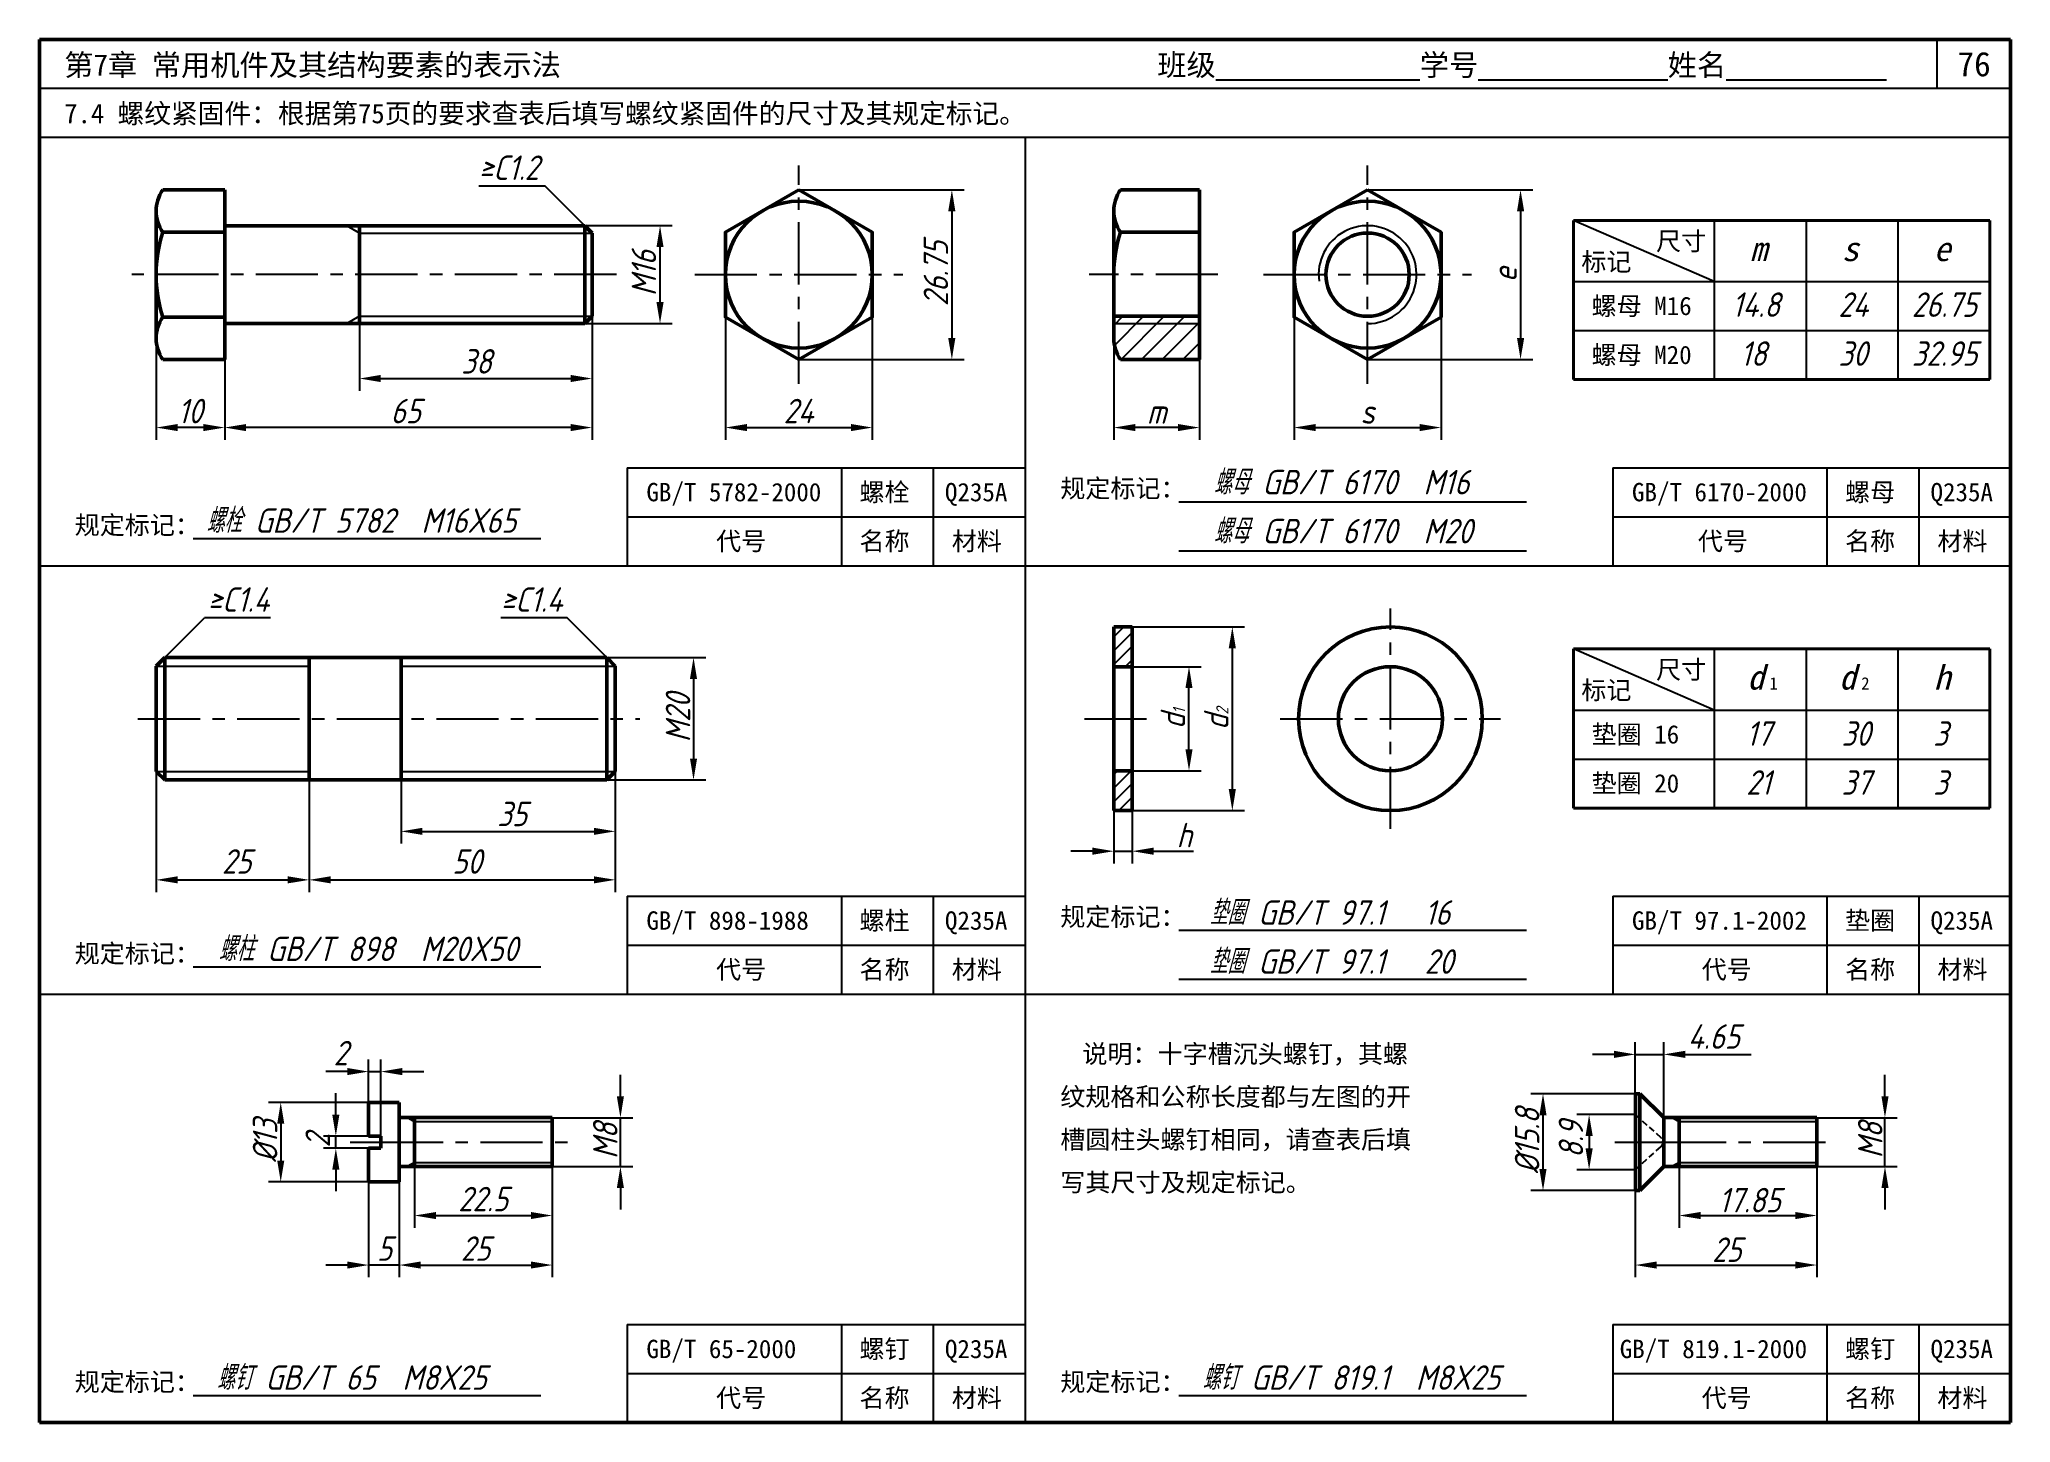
# Model space of a CAD drawing. Header units: millimetres. Extents: x 0 to 322, y 0 to 226.
import ezdxf

# ---------------------------------------------------------------- set-up
doc = ezdxf.new("R2010")
doc.units = ezdxf.units.MM
doc.header["$LTSCALE"] = 0.32
doc.linetypes.add('CENTER', pattern=[50.8, 31.75, -6.35, 6.35, -6.35])
doc.linetypes.add('HIDDEN2', pattern=[4.7625, 3.175, -1.5875])
for name, color, linetype in [('点画线层', 7, 'CENTER'), ('答案', 1, 'Continuous'), ('细实线层', 7, 'Continuous'), ('虚线层', 7, 'HIDDEN2')]:
    doc.layers.add(name, color=color, linetype=linetype)
doc.layers.add('粗实线层', color=7, linetype='Continuous', lineweight=50)
doc.styles.get("Standard").update_dxf_attribs({"font": 'gbeitc.shx', "height": 4, "bigfont": 'gbcbig.shx'})
doc.styles.add('宋体', font='SimSun.ttf', dxfattribs={"height": 3.5})
doc.styles.add('宋体-斜体', font='SimSun.ttf', dxfattribs={"oblique": 15, "height": 4})
doc.dimstyles.new('ISO-25', dxfattribs={"dimtxt": 4, "dimasz": 3.5, "dimexe": 2, "dimexo": 0, "dimtad": 1, "dimdsep": 46, "dimtxsty": 'Standard', "dimcen": 0, "dimclrd": 256, "dimclre": 256, "dimclrt": 256, "dimadec": 0, "dimazin": 0, "dimtfac": 1, "dimtmove": 0, "dimatfit": 3, "dimfxl": 0, "dimlwd": -1, "dimlwe": -1, "dimarcsym": 0})

# ---------------------------------------------------------------- blocks, each defined once
blk = doc.blocks.new('*D1')
at = {"layer": 'Defpoints', "color": 0, "transparency": 16777216}
for p in [(90.27, 180.77), (52.27, 179.57), (90.27, 170.59)]:
    blk.add_point(p, dxfattribs=at)
at = {"layer": '细实线层', "transparency": 16777216}
for p, q in [((90.27, 180.77), (90.27, 168.59)), ((52.27, 179.57), (52.27, 168.59)), ((55.77, 170.59), (86.77, 170.59))]:
    blk.add_line(p, q, dxfattribs=at)
for points in [[(55.77, 171.18), (55.77, 170.01), (52.27, 170.59)], [(86.77, 171.18), (86.77, 170.01), (90.27, 170.59)]]:
    blk.add_solid(points, dxfattribs=at)
blk = doc.blocks.new('*D2')
at = {"layer": 'Defpoints', "color": 0, "transparency": 16777216}
for p in [(90.27, 180.77), (30.27, 173.71), (30.27, 162.58)]:
    blk.add_point(p, dxfattribs=at)
at = {"layer": '细实线层', "transparency": 16777216}
for p, q in [((90.27, 180.77), (90.27, 160.58)), ((30.27, 173.71), (30.27, 160.58)), ((86.77, 162.58), (33.77, 162.58))]:
    blk.add_line(p, q, dxfattribs=at)
for points in [[(33.77, 163.16), (33.77, 162), (30.27, 162.58)], [(86.77, 163.16), (86.77, 162), (90.27, 162.58)]]:
    blk.add_solid(points, dxfattribs=at)
blk = doc.blocks.new('*D3')
at = {"layer": 'Defpoints', "color": 0, "transparency": 16777216}
for p in [(19.07, 177.17), (30.27, 173.71), (19.07, 162.58)]:
    blk.add_point(p, dxfattribs=at)
at = {"layer": '细实线层', "transparency": 16777216}
for p, q in [((19.07, 177.17), (19.07, 160.58)), ((30.27, 173.71), (30.27, 160.58)), ((26.77, 162.58), (22.57, 162.58))]:
    blk.add_line(p, q, dxfattribs=at)
for points in [[(22.57, 163.16), (22.57, 162), (19.07, 162.58)], [(26.77, 163.16), (26.77, 162), (30.27, 162.58)]]:
    blk.add_solid(points, dxfattribs=at)
blk = doc.blocks.new('*D4')
at = {"layer": 'Defpoints', "color": 0, "transparency": 16777216}
for p in [(89.07, 195.57), (101.38, 195.57), (89.07, 179.57)]:
    blk.add_point(p, dxfattribs=at)
at = {"layer": '细实线层', "transparency": 16777216}
for p, q in [((89.07, 195.57), (103.38, 195.57)), ((101.38, 183.07), (101.38, 192.07)), ((89.07, 179.57), (103.38, 179.57))]:
    blk.add_line(p, q, dxfattribs=at)
for points in [[(100.8, 192.07), (101.96, 192.07), (101.38, 195.57)], [(100.8, 183.07), (101.96, 183.07), (101.38, 179.57)]]:
    blk.add_solid(points, dxfattribs=at)
blk = doc.blocks.new('*D5')
at = {"layer": 'Defpoints', "color": 0, "transparency": 16777216}
for p in [(124.06, 201.42), (124.06, 173.71), (149.05, 173.71)]:
    blk.add_point(p, dxfattribs=at)
at = {"layer": '细实线层', "transparency": 16777216}
for p, q in [((124.06, 201.42), (151.05, 201.42)), ((149.05, 197.92), (149.05, 177.21)), ((124.06, 173.71), (151.05, 173.71))]:
    blk.add_line(p, q, dxfattribs=at)
for points in [[(148.46, 197.92), (149.63, 197.92), (149.05, 201.42)], [(148.46, 177.21), (149.63, 177.21), (149.05, 173.71)]]:
    blk.add_solid(points, dxfattribs=at)
blk = doc.blocks.new('*D6')
at = {"layer": 'Defpoints', "color": 0, "transparency": 16777216}
for p in [(112.06, 180.64), (136.06, 180.64), (136.06, 162.58)]:
    blk.add_point(p, dxfattribs=at)
at = {"layer": '细实线层', "transparency": 16777216}
for p, q in [((112.06, 180.64), (112.06, 160.58)), ((136.06, 180.64), (136.06, 160.58)), ((115.56, 162.58), (132.56, 162.58))]:
    blk.add_line(p, q, dxfattribs=at)
for points in [[(115.56, 163.16), (115.56, 162), (112.06, 162.58)], [(132.56, 163.16), (132.56, 162), (136.06, 162.58)]]:
    blk.add_solid(points, dxfattribs=at)
blk = doc.blocks.new('*D7')
at = {"layer": 'Defpoints', "color": 0, "transparency": 16777216}
for p in [(216.96, 201.42), (216.96, 173.71), (241.95, 173.71)]:
    blk.add_point(p, dxfattribs=at)
at = {"layer": '细实线层', "transparency": 16777216}
for p, q in [((216.96, 201.42), (243.95, 201.42)), ((241.95, 197.92), (241.95, 177.21)), ((216.96, 173.71), (243.95, 173.71))]:
    blk.add_line(p, q, dxfattribs=at)
for points in [[(241.37, 197.92), (242.54, 197.92), (241.95, 201.42)], [(241.37, 177.21), (242.54, 177.21), (241.95, 173.71)]]:
    blk.add_solid(points, dxfattribs=at)
at = {"layer": '细实线层', "transparency": 16777216, "insert": (239.33, 187.57), "char_height": 4, "attachment_point": 5, "rotation": 90}
blk.add_mtext('e', dxfattribs=at)
blk = doc.blocks.new('*D8')
at = {"layer": 'Defpoints', "color": 0, "transparency": 16777216}
for p in [(204.96, 180.64), (228.96, 180.64), (228.96, 162.58)]:
    blk.add_point(p, dxfattribs=at)
at = {"layer": '细实线层', "transparency": 16777216}
for p, q in [((204.96, 180.64), (204.96, 160.58)), ((228.96, 180.64), (228.96, 160.58)), ((208.46, 162.58), (225.46, 162.58))]:
    blk.add_line(p, q, dxfattribs=at)
for points in [[(208.46, 163.16), (208.46, 162), (204.96, 162.58)], [(225.46, 163.16), (225.46, 162), (228.96, 162.58)]]:
    blk.add_solid(points, dxfattribs=at)
at = {"layer": '细实线层', "transparency": 16777216, "insert": (216.96, 165.2), "char_height": 4, "attachment_point": 5}
blk.add_mtext('s', dxfattribs=at)
blk = doc.blocks.new('*D9')
at = {"layer": 'Defpoints', "color": 0, "transparency": 16777216}
for p in [(175.51, 177.17), (189.51, 173.71), (175.51, 162.58)]:
    blk.add_point(p, dxfattribs=at)
at = {"layer": '细实线层', "transparency": 16777216}
for p, q in [((175.51, 177.17), (175.51, 160.58)), ((189.51, 173.71), (189.51, 160.58)), ((186.01, 162.58), (179.01, 162.58))]:
    blk.add_line(p, q, dxfattribs=at)
for points in [[(179.01, 163.16), (179.01, 162), (175.51, 162.58)], [(186.01, 163.16), (186.01, 162), (189.51, 162.58)]]:
    blk.add_solid(points, dxfattribs=at)
at = {"layer": '细实线层', "transparency": 16777216, "insert": (182.51, 165.2), "char_height": 4, "attachment_point": 5}
blk.add_mtext('m', dxfattribs=at)
blk = doc.blocks.new('*D10')
at = {"layer": 'Defpoints', "color": 0, "transparency": 16777216}
for p in [(94.07, 106.5), (59.07, 105), (94.07, 96.6)]:
    blk.add_point(p, dxfattribs=at)
at = {"layer": '细实线层', "transparency": 16777216}
for p, q in [((94.07, 106.5), (94.07, 94.6)), ((59.07, 105), (59.07, 94.6)), ((62.57, 96.6), (90.57, 96.6))]:
    blk.add_line(p, q, dxfattribs=at)
for points in [[(62.57, 97.18), (62.57, 96.02), (59.07, 96.6)], [(90.57, 97.18), (90.57, 96.02), (94.07, 96.6)]]:
    blk.add_solid(points, dxfattribs=at)
blk = doc.blocks.new('*D11')
at = {"layer": 'Defpoints', "color": 0, "transparency": 16777216}
for p in [(19.07, 106.4), (44.07, 105), (44.07, 88.68)]:
    blk.add_point(p, dxfattribs=at)
at = {"layer": '细实线层', "transparency": 16777216}
for p, q in [((19.07, 106.4), (19.07, 86.68)), ((44.07, 105), (44.07, 86.68)), ((22.57, 88.68), (40.57, 88.68))]:
    blk.add_line(p, q, dxfattribs=at)
for points in [[(22.57, 89.26), (22.57, 88.1), (19.07, 88.68)], [(40.57, 89.26), (40.57, 88.1), (44.07, 88.68)]]:
    blk.add_solid(points, dxfattribs=at)
blk = doc.blocks.new('*D12')
at = {"layer": 'Defpoints', "color": 0, "transparency": 16777216}
for p in [(94.07, 106.4), (44.07, 105), (94.07, 88.68)]:
    blk.add_point(p, dxfattribs=at)
at = {"layer": '细实线层', "transparency": 16777216}
for p, q in [((94.07, 106.4), (94.07, 86.68)), ((44.07, 105), (44.07, 86.68)), ((47.57, 88.68), (90.57, 88.68))]:
    blk.add_line(p, q, dxfattribs=at)
for points in [[(47.57, 89.26), (47.57, 88.1), (44.07, 88.68)], [(90.57, 89.26), (90.57, 88.1), (94.07, 88.68)]]:
    blk.add_solid(points, dxfattribs=at)
blk = doc.blocks.new('*D13')
at = {"layer": 'Defpoints', "color": 0, "transparency": 16777216}
for p in [(92.67, 125), (92.67, 105), (106.85, 105)]:
    blk.add_point(p, dxfattribs=at)
at = {"layer": '细实线层', "transparency": 16777216}
for p, q in [((92.67, 125), (108.85, 125)), ((106.85, 121.5), (106.85, 108.5)), ((92.67, 105), (108.85, 105))]:
    blk.add_line(p, q, dxfattribs=at)
for points in [[(106.27, 121.5), (107.43, 121.5), (106.85, 125)], [(106.27, 108.5), (107.43, 108.5), (106.85, 105)]]:
    blk.add_solid(points, dxfattribs=at)
blk = doc.blocks.new('*D14')
at = {"layer": 'Defpoints', "color": 0, "transparency": 16777216}
for p in [(178.51, 123.5), (187.79, 123.5), (178.51, 106.5)]:
    blk.add_point(p, dxfattribs=at)
at = {"layer": '细实线层', "transparency": 16777216}
for p, q in [((178.51, 123.5), (189.79, 123.5)), ((187.79, 110), (187.79, 120)), ((178.51, 106.5), (189.79, 106.5))]:
    blk.add_line(p, q, dxfattribs=at)
for points in [[(187.21, 120), (188.37, 120), (187.79, 123.5)], [(187.21, 110), (188.37, 110), (187.79, 106.5)]]:
    blk.add_solid(points, dxfattribs=at)
at = {"layer": '细实线层', "transparency": 16777216, "insert": (185.16, 115), "char_height": 4, "attachment_point": 5, "rotation": 90}
blk.add_mtext('d{\\H0.5x;1}', dxfattribs=at)
blk = doc.blocks.new('*D15')
at = {"layer": 'Defpoints', "color": 0, "transparency": 16777216}
for p in [(178.51, 130), (194.87, 130), (178.51, 100)]:
    blk.add_point(p, dxfattribs=at)
at = {"layer": '细实线层', "transparency": 16777216}
for p, q in [((178.51, 130), (196.87, 130)), ((194.87, 103.5), (194.87, 126.5)), ((178.51, 100), (196.87, 100))]:
    blk.add_line(p, q, dxfattribs=at)
for points in [[(194.28, 126.5), (195.45, 126.5), (194.87, 130)], [(194.28, 103.5), (195.45, 103.5), (194.87, 100)]]:
    blk.add_solid(points, dxfattribs=at)
at = {"layer": '细实线层', "transparency": 16777216, "insert": (192.24, 115), "char_height": 4, "attachment_point": 5, "rotation": 90}
blk.add_mtext('d{\\H0.5x;2}', dxfattribs=at)
blk = doc.blocks.new('*D16')
at = {"layer": 'Defpoints', "color": 0, "transparency": 16777216}
for p in [(175.51, 100), (178.51, 100), (178.51, 93.36)]:
    blk.add_point(p, dxfattribs=at)
at = {"layer": '细实线层', "transparency": 16777216}
for p, q in [((175.51, 100), (175.51, 91.36)), ((178.51, 100), (178.51, 91.36)), ((172.01, 93.36), (168.51, 93.36)), ((175.51, 93.36), (178.51, 93.36)), ((182.01, 93.36), (188.51, 93.36))]:
    blk.add_line(p, q, dxfattribs=at)
for points in [[(172.01, 93.95), (172.01, 92.78), (175.51, 93.36)], [(182.01, 93.95), (182.01, 92.78), (178.51, 93.36)]]:
    blk.add_solid(points, dxfattribs=at)
at = {"layer": '细实线层', "transparency": 16777216, "insert": (187.01, 95.99), "char_height": 4, "attachment_point": 5}
blk.add_mtext('h', dxfattribs=at)
blk = doc.blocks.new('*D17')
at = {"layer": 'Defpoints', "color": 0, "transparency": 16777216}
for p in [(61.28, 41.82), (83.78, 41.82), (83.78, 33.83)]:
    blk.add_point(p, dxfattribs=at)
at = {"layer": '细实线层', "transparency": 16777216}
for p, q in [((61.28, 41.82), (61.28, 31.83)), ((83.78, 41.82), (83.78, 31.83)), ((64.78, 33.83), (80.28, 33.83))]:
    blk.add_line(p, q, dxfattribs=at)
for points in [[(64.78, 34.41), (64.78, 33.25), (61.28, 33.83)], [(80.28, 34.41), (80.28, 33.25), (83.78, 33.83)]]:
    blk.add_solid(points, dxfattribs=at)
blk = doc.blocks.new('*D18')
at = {"layer": 'Defpoints', "color": 0, "transparency": 16777216}
for p in [(58.78, 39.32), (83.78, 41.82), (83.78, 25.74)]:
    blk.add_point(p, dxfattribs=at)
at = {"layer": '细实线层', "transparency": 16777216}
for p, q in [((58.78, 39.32), (58.78, 23.74)), ((83.78, 41.82), (83.78, 23.74)), ((62.28, 25.74), (80.28, 25.74))]:
    blk.add_line(p, q, dxfattribs=at)
for points in [[(62.28, 26.32), (62.28, 25.16), (58.78, 25.74)], [(80.28, 26.32), (80.28, 25.16), (83.78, 25.74)]]:
    blk.add_solid(points, dxfattribs=at)
blk = doc.blocks.new('*D19')
at = {"layer": 'Defpoints', "color": 0, "transparency": 16777216}
for p in [(83.78, 49.82), (94.91, 49.82), (83.78, 41.82)]:
    blk.add_point(p, dxfattribs=at)
at = {"layer": '细实线层', "transparency": 16777216}
for p, q in [((94.91, 53.32), (94.91, 56.82)), ((83.78, 49.82), (96.91, 49.82)), ((94.91, 41.82), (94.91, 49.82)), ((83.78, 41.82), (96.91, 41.82)), ((94.91, 38.32), (94.91, 34.82))]:
    blk.add_line(p, q, dxfattribs=at)
for points in [[(94.32, 53.32), (95.49, 53.32), (94.91, 49.82)], [(94.32, 38.32), (95.49, 38.32), (94.91, 41.82)]]:
    blk.add_solid(points, dxfattribs=at)
blk = doc.blocks.new('*D20')
at = {"layer": 'Defpoints', "color": 0, "transparency": 16777216}
for p in [(48.42, 46.82), (53.78, 46.82), (53.78, 44.82)]:
    blk.add_point(p, dxfattribs=at)
at = {"layer": '细实线层', "transparency": 16777216}
for p, q in [((48.42, 50.32), (48.42, 53.82)), ((53.78, 46.82), (46.42, 46.82)), ((48.42, 44.82), (48.42, 46.82)), ((53.78, 44.82), (46.42, 44.82)), ((48.42, 41.32), (48.42, 37.82))]:
    blk.add_line(p, q, dxfattribs=at)
for points in [[(47.84, 50.32), (49, 50.32), (48.42, 46.82)], [(47.84, 41.32), (49, 41.32), (48.42, 44.82)]]:
    blk.add_solid(points, dxfattribs=at)
blk = doc.blocks.new('*D21')
at = {"layer": 'Defpoints', "color": 0, "transparency": 16777216}
for p in [(55.78, 57.35), (53.78, 52.32), (55.78, 46.82)]:
    blk.add_point(p, dxfattribs=at)
at = {"layer": '细实线层', "transparency": 16777216}
for p, q in [((53.78, 52.32), (53.78, 59.35)), ((55.78, 46.82), (55.78, 59.35)), ((50.28, 57.35), (46.78, 57.35)), ((53.78, 57.35), (55.78, 57.35)), ((59.28, 57.35), (62.78, 57.35))]:
    blk.add_line(p, q, dxfattribs=at)
for points in [[(50.28, 57.94), (50.28, 56.77), (53.78, 57.35)], [(59.28, 57.94), (59.28, 56.77), (55.78, 57.35)]]:
    blk.add_solid(points, dxfattribs=at)
blk = doc.blocks.new('*D22')
at = {"layer": 'Defpoints', "color": 0, "transparency": 16777216}
for p in [(53.78, 39.32), (58.78, 39.32), (53.78, 25.74)]:
    blk.add_point(p, dxfattribs=at)
at = {"layer": '细实线层', "transparency": 16777216}
for p, q in [((53.78, 39.32), (53.78, 23.74)), ((58.78, 39.32), (58.78, 23.74)), ((50.28, 25.74), (46.78, 25.74)), ((58.78, 25.74), (53.78, 25.74)), ((62.28, 25.74), (65.78, 25.74))]:
    blk.add_line(p, q, dxfattribs=at)
for points in [[(50.28, 26.32), (50.28, 25.16), (53.78, 25.74)], [(62.28, 26.32), (62.28, 25.16), (58.78, 25.74)]]:
    blk.add_solid(points, dxfattribs=at)
blk = doc.blocks.new('*D23')
at = {"layer": 'Defpoints', "color": 0, "transparency": 16777216}
for p in [(53.78, 52.32), (39.42, 39.32), (53.78, 39.32)]:
    blk.add_point(p, dxfattribs=at)
at = {"layer": '细实线层', "transparency": 16777216}
for p, q in [((53.78, 52.32), (37.42, 52.32)), ((39.42, 48.82), (39.42, 42.82)), ((53.78, 39.32), (37.42, 39.32))]:
    blk.add_line(p, q, dxfattribs=at)
for points in [[(38.84, 48.82), (40, 48.82), (39.42, 52.32)], [(38.84, 42.82), (40, 42.82), (39.42, 39.32)]]:
    blk.add_solid(points, dxfattribs=at)
blk = doc.blocks.new('*D24')
at = {"layer": 'Defpoints', "color": 0, "transparency": 16777216}
for p in [(267.85, 41.82), (290.35, 41.82), (290.35, 33.83)]:
    blk.add_point(p, dxfattribs=at)
at = {"layer": '细实线层', "transparency": 16777216}
for p, q in [((267.85, 41.82), (267.85, 31.83)), ((290.35, 41.82), (290.35, 31.83)), ((271.35, 33.83), (286.85, 33.83))]:
    blk.add_line(p, q, dxfattribs=at)
for points in [[(271.35, 34.41), (271.35, 33.25), (267.85, 33.83)], [(286.85, 34.41), (286.85, 33.25), (290.35, 33.83)]]:
    blk.add_solid(points, dxfattribs=at)
blk = doc.blocks.new('*D25')
at = {"layer": 'Defpoints', "color": 0, "transparency": 16777216}
for p in [(290.35, 41.82), (260.7, 37.92), (290.35, 25.74)]:
    blk.add_point(p, dxfattribs=at)
at = {"layer": '细实线层', "transparency": 16777216}
for p, q in [((290.35, 41.82), (290.35, 23.74)), ((260.7, 37.92), (260.7, 23.74)), ((264.2, 25.74), (286.85, 25.74))]:
    blk.add_line(p, q, dxfattribs=at)
for points in [[(264.2, 26.32), (264.2, 25.16), (260.7, 25.74)], [(286.85, 26.32), (286.85, 25.16), (290.35, 25.74)]]:
    blk.add_solid(points, dxfattribs=at)
blk = doc.blocks.new('*D26')
at = {"layer": 'Defpoints', "color": 0, "transparency": 16777216}
for p in [(290.35, 49.82), (301.48, 49.82), (290.35, 41.82)]:
    blk.add_point(p, dxfattribs=at)
at = {"layer": '细实线层', "transparency": 16777216}
for p, q in [((301.48, 53.32), (301.48, 56.82)), ((290.35, 49.82), (303.48, 49.82)), ((301.48, 41.82), (301.48, 49.82)), ((290.35, 41.82), (303.48, 41.82)), ((301.48, 38.32), (301.48, 34.82))]:
    blk.add_line(p, q, dxfattribs=at)
for points in [[(300.9, 53.32), (302.07, 53.32), (301.48, 49.82)], [(300.9, 38.32), (302.07, 38.32), (301.48, 41.82)]]:
    blk.add_solid(points, dxfattribs=at)
blk = doc.blocks.new('*D27')
at = {"layer": 'Defpoints', "color": 0, "transparency": 16777216}
for p in [(265.35, 60.16), (260.7, 53.72), (265.35, 49.82)]:
    blk.add_point(p, dxfattribs=at)
at = {"layer": '细实线层', "transparency": 16777216}
for p, q in [((260.7, 53.72), (260.7, 62.16)), ((265.35, 49.82), (265.35, 62.16)), ((257.2, 60.16), (253.7, 60.16)), ((260.7, 60.16), (265.35, 60.16)), ((268.85, 60.16), (272.35, 60.16))]:
    blk.add_line(p, q, dxfattribs=at)
for points in [[(257.2, 60.75), (257.2, 59.58), (260.7, 60.16)], [(268.85, 60.75), (268.85, 59.58), (265.35, 60.16)]]:
    blk.add_solid(points, dxfattribs=at)
blk = doc.blocks.new('*D28')
at = {"layer": 'Defpoints', "color": 0, "transparency": 16777216}
for p in [(260.7, 50.32), (253.15, 41.32), (260.7, 41.32)]:
    blk.add_point(p, dxfattribs=at)
at = {"layer": '细实线层', "transparency": 16777216}
for p, q in [((260.7, 50.32), (251.15, 50.32)), ((253.15, 46.82), (253.15, 44.82)), ((260.7, 41.32), (251.15, 41.32))]:
    blk.add_line(p, q, dxfattribs=at)
for points in [[(252.57, 46.82), (253.74, 46.82), (253.15, 50.32)], [(252.57, 44.82), (253.74, 44.82), (253.15, 41.32)]]:
    blk.add_solid(points, dxfattribs=at)
blk = doc.blocks.new('*D29')
at = {"layer": 'Defpoints', "color": 0, "transparency": 16777216}
for p in [(245.62, 53.72), (260.7, 53.72), (260.7, 37.92)]:
    blk.add_point(p, dxfattribs=at)
at = {"layer": '细实线层', "transparency": 16777216}
for p, q in [((260.7, 53.72), (243.62, 53.72)), ((245.62, 41.42), (245.62, 50.22)), ((260.7, 37.92), (243.62, 37.92))]:
    blk.add_line(p, q, dxfattribs=at)
for points in [[(245.03, 50.22), (246.2, 50.22), (245.62, 53.72)], [(245.03, 41.42), (246.2, 41.42), (245.62, 37.92)]]:
    blk.add_solid(points, dxfattribs=at)

msp = doc.modelspace()

# ---------------------------------------------------------------- hatches: boundary and pattern name
at = {"layer": '细实线层'}
h = msp.add_hatch(dxfattribs=at)
h.set_pattern_fill('ANSI31', color=256, scale=0.75, style=0)
h.set_pattern_definition([(45, (-10.4934, 0), (-1.683798, 1.683798), [])])
h.paths.add_polyline_path([(189.507, 180.765), (175.507, 180.765), (175.507, 179.565), (189.507, 179.565)])
h.paths.add_polyline_path([(189.507, 179.565), (175.507, 179.565), (175.507, 177.173, 0.1511655), (176.579, 173.709), (189.507, 173.709)])
h = msp.add_hatch(dxfattribs=at)
h.set_pattern_fill('ANSI31', color=256, scale=0.5)
h.paths.add_polyline_path([(178.507, 130.004), (175.507, 130.004), (175.507, 123.504), (178.507, 123.504)])
h.paths.add_polyline_path([(178.507, 106.504), (175.507, 106.504), (175.507, 100.004), (178.507, 100.004)])

# ---------------------------------------------------------------- linework, layer by layer
at = {"lineweight": 50}
for p, q in [((322, 226), (0, 226)), ((0, 226), (0, 0)), ((322, 0), (322, 226)), ((0, 0), (322, 0))]:
    msp.add_line(p, q, dxfattribs=at)
for p, q in [((310, 218), (310, 226)), ((322, 218), (0, 218)), ((322, 210), (0, 210)), ((161, 210), (161, 0)), ((273.598, 196.418), (273.598, 170.418)), ((288.598, 196.418), (288.598, 170.418)), ((303.598, 196.418), (303.598, 170.418)), ((96, 156), (96, 140)), ((131, 156), (131, 140)), ((146, 156), (146, 140)), ((257, 156), (257, 140)), ((292, 156), (292, 140)), ((307, 156), (307, 140)), ((273.598, 126.418), (273.598, 100.418)), ((288.598, 126.418), (288.598, 100.418)), ((303.598, 126.418), (303.598, 100.418)), ((96, 86), (96, 70)), ((131, 86), (131, 70)), ((146, 86), (146, 70)), ((257, 86), (257, 70)), ((292, 86), (292, 70)), ((307, 86), (307, 70)), ((96, 16), (96, 0)), ((131, 16), (131, 0)), ((146, 16), (146, 0)), ((257, 16), (257, 0)), ((292, 16), (292, 0)), ((307, 16), (307, 0))]:
    msp.add_line(p, q)
at = {"lineweight": 40}
for p, q in [((250.598, 196.418), (250.598, 170.418)), ((250.598, 196.418), (318.598, 196.418)), ((318.598, 170.418), (318.598, 196.418)), ((250.598, 170.418), (318.598, 170.418)), ((250.598, 126.418), (250.598, 100.418)), ((250.598, 126.418), (318.598, 126.418)), ((318.598, 100.418), (318.598, 126.418)), ((250.598, 100.418), (318.598, 100.418))]:
    msp.add_line(p, q, dxfattribs=at)
at = {"layer": '点画线层'}
for p, q in [((124.056, 169.709), (124.056, 205.422)), ((216.963, 169.709), (216.963, 205.422)), ((94.273, 187.565), (15.073, 187.565)), ((107.056, 187.565), (141.056, 187.565)), ((192.507, 187.565), (171.507, 187.565)), ((199.963, 187.565), (233.963, 187.565)), ((220.692, 97.004), (220.692, 133.004)), ((16.073, 115.004), (98.073, 115.004)), ((170.703, 115.004), (182.018, 115.004)), ((202.692, 115.004), (238.692, 115.004)), ((50.775, 45.823), (55.775, 45.823)), ((55.775, 45.823), (86.775, 45.823)), ((257.353, 45.823), (265.353, 45.823)), ((265.353, 45.823), (293.353, 45.823))]:
    msp.add_line(p, q, dxfattribs=at)
at = {"layer": '答案'}
msp.add_line((272.353, 60.165), (279.607, 60.165), dxfattribs=at)
at = {"layer": '粗实线层'}
for p, q in [((20.145, 201.422), (30.273, 201.422)), ((30.273, 173.709), (30.273, 201.422)), ((189.507, 201.422), (176.579, 201.422)), ((189.507, 173.709), (189.507, 201.422)), ((19.073, 177.173), (19.073, 197.958)), ((175.507, 177.173), (175.507, 197.958)), ((20.145, 194.494), (30.273, 194.494)), ((30.273, 195.565), (89.073, 195.565)), ((52.273, 179.565), (52.273, 195.565)), ((90.273, 194.365), (89.073, 195.565)), ((89.073, 195.565), (89.073, 179.565)), ((90.273, 180.765), (90.273, 194.365)), ((189.507, 194.494), (176.579, 194.494)), ((20.145, 180.637), (30.273, 180.637)), ((89.073, 179.565), (90.273, 180.765)), ((175.507, 180.765), (189.507, 180.765)), ((30.273, 179.565), (89.073, 179.565)), ((20.145, 173.709), (30.273, 173.709)), ((189.507, 173.709), (176.579, 173.709)), ((178.507, 130.004), (175.507, 130.004)), ((175.507, 130.004), (175.507, 100.004)), ((178.507, 100.004), (178.507, 130.004)), ((20.473, 125.004), (19.073, 123.604)), ((19.073, 106.404), (19.073, 123.604)), ((20.473, 125.004), (92.673, 125.004)), ((20.473, 105.004), (20.473, 125.004)), ((44.073, 105.004), (44.073, 125.004)), ((59.073, 105.004), (59.073, 125.004)), ((92.673, 125.004), (92.673, 105.004)), ((92.673, 125.004), (94.073, 123.604)), ((94.073, 106.404), (94.073, 123.604)), ((175.507, 123.504), (178.507, 123.504)), ((20.473, 105.004), (19.073, 106.404)), ((92.673, 105.004), (94.073, 106.404)), ((175.507, 106.504), (178.507, 106.504)), ((20.473, 105.004), (92.673, 105.004)), ((175.507, 100.004), (178.507, 100.004)), ((58.775, 52.323), (53.775, 52.323)), ((53.775, 52.323), (53.775, 46.823)), ((58.775, 39.323), (58.775, 52.323)), ((261.453, 53.723), (260.703, 53.723)), ((260.703, 37.923), (260.703, 53.723)), ((261.453, 37.923), (261.453, 53.723)), ((265.353, 49.823), (261.453, 53.723)), ((83.775, 49.823), (58.775, 49.823)), ((61.275, 41.823), (61.275, 49.823)), ((83.775, 41.823), (83.775, 49.823)), ((290.353, 49.823), (265.353, 49.823)), ((265.353, 41.823), (265.353, 49.823)), ((267.853, 41.823), (267.853, 49.823)), ((290.353, 41.823), (290.353, 49.823)), ((53.775, 46.823), (55.775, 46.823)), ((55.775, 46.823), (55.775, 44.823)), ((53.775, 44.823), (55.775, 44.823)), ((53.775, 44.823), (53.775, 39.323)), ((53.775, 39.323), (58.775, 39.323)), ((58.775, 41.823), (83.775, 41.823)), ((261.453, 37.923), (265.353, 41.823)), ((265.353, 41.823), (290.353, 41.823)), ((260.703, 37.923), (261.453, 37.923))]:
    msp.add_line(p, q, dxfattribs=at)
for points in [[(124.056, 201.422), (112.056, 194.494), (112.056, 180.637), (124.056, 173.709), (136.056, 180.637), (136.056, 194.494)], [(216.963, 201.422), (204.963, 194.494), (204.963, 180.637), (216.963, 173.709), (228.963, 180.637), (228.963, 194.494)]]:
    msp.add_lwpolyline(points, close=True, dxfattribs=at)
for centre, radius in [((124.056, 187.565), 12), ((216.963, 187.565), 12), ((216.963, 187.565), 6.8), ((220.692, 115.004), 15), ((220.692, 115.004), 8.5)]:
    msp.add_circle(centre, radius, dxfattribs=at)
for centre, radius, start, end in [((25.207, 197.958), 6.134, 145.61575, 214.38425), ((181.641, 197.958), 6.134, 145.61575, 214.38425), ((42.001, 187.565), 22.928, 162.41205, 197.58795), ((198.436, 187.565), 22.928, 162.41205, 180), ((25.207, 177.173), 6.134, 145.61575, 214.38425), ((181.641, 177.173), 6.134, 180, 214.38425)]:
    msp.add_arc(centre, radius, start, end, dxfattribs=at)
at = {"layer": '细实线层'}
for p, q in [((82.599, 202.039), (71.788, 202.039)), ((89.073, 195.565), (82.599, 202.039)), ((52.273, 194.365), (50.195, 195.565)), ((52.273, 194.365), (90.273, 194.365)), ((273.598, 186.418), (250.598, 196.418)), ((250.598, 186.418), (318.598, 186.418)), ((52.273, 180.765), (50.195, 179.565)), ((52.273, 180.765), (90.273, 180.765)), ((175.507, 179.565), (189.507, 179.565)), ((250.598, 178.418), (318.598, 178.418)), ((96, 156), (161, 156)), ((257, 156), (322, 156)), ((186.103, 150.442), (242.896, 150.442)), ((96, 148), (161, 148)), ((257, 148), (322, 148)), ((25.103, 144.442), (81.896, 144.442)), ((186.103, 142.442), (242.896, 142.442)), ((0, 140), (322, 140)), ((20.473, 125.004), (26.947, 131.478)), ((37.758, 131.478), (26.947, 131.478)), ((86.199, 131.478), (75.388, 131.478)), ((92.673, 125.004), (86.199, 131.478)), ((273.598, 116.418), (250.598, 126.418)), ((19.073, 123.604), (44.073, 123.604)), ((59.073, 123.604), (94.073, 123.604)), ((250.598, 116.418), (318.598, 116.418)), ((19.073, 106.404), (44.073, 106.404)), ((59.073, 106.404), (94.073, 106.404)), ((250.598, 108.418), (318.598, 108.418)), ((96, 86), (161, 86)), ((257, 86), (322, 86)), ((96, 78), (161, 78)), ((186.103, 80.442), (242.896, 80.442)), ((257, 78), (322, 78)), ((25.103, 74.442), (81.896, 74.442)), ((186.103, 72.442), (242.896, 72.442)), ((0, 70), (322, 70)), ((61.275, 49.123), (60.063, 49.823)), ((83.775, 49.123), (61.275, 49.123)), ((267.853, 49.123), (266.641, 49.823)), ((290.353, 49.123), (267.853, 49.123)), ((61.275, 42.523), (60.063, 41.823)), ((61.275, 42.523), (83.775, 42.523)), ((267.853, 42.523), (266.641, 41.823)), ((267.853, 42.523), (290.353, 42.523)), ((96, 16), (161, 16)), ((257, 16), (322, 16)), ((96, 8), (161, 8)), ((257, 8), (322, 8)), ((25.103, 4.442), (81.896, 4.442)), ((186.103, 4.442), (242.896, 4.442))]:
    msp.add_line(p, q, dxfattribs=at)
msp.add_arc((216.963, 187.565), 8, 270, 187.77733, dxfattribs=at)
at = {"layer": '虚线层'}
for p, q in [((260.703, 50.323), (264.873, 46.565)), ((260.703, 41.323), (264.873, 45.08))]:
    msp.add_line(p, q, dxfattribs=at)
msp.add_arc((264.203, 45.823), 1, 312.0224, 47.9776, dxfattribs=at)

# ---------------------------------------------------------------- texts
at = {"style": '宋体'}
for s, height, p in [('第7章 常用机件及其结构要素的表示法', 3.5, (4.054, 220.072)), ('班级%%U              %%U学号%%U             %%U姓名%%U           ', 3.5, (182.613, 220.072)), ('76', 4, (313.322, 219.963)), ('7.4 螺纹紧固件：根据第75页的要求查表后填写螺纹紧固件的尺寸及其规定标记。', 3.2, (4.054, 212.299)), ('尺寸', 3, (264.09, 191.545)), ('标记', 3, (251.881, 188.174)), ('螺母 M16', 3, (253.56, 180.952)), ('螺母 M20', 3, (253.56, 172.952)), ('规定标记：', 3, (166.767, 151.148)), ('GB/T 5782-2000', 3, (99.156, 150.533)), ('螺栓', 3, (133.962, 150.533)), ('Q235A', 3, (147.922, 150.533)), ('GB/T 6170-2000', 3, (260.156, 150.533)), ('螺母', 3, (294.962, 150.533)), ('Q235A', 3, (308.922, 150.533)), ('规定标记：', 3, (5.767, 145.148)), ('代号', 3, (110.539, 142.533)), ('名称', 3, (133.962, 142.533)), ('材料', 3, (149.039, 142.533)), ('代号', 3, (270.922, 142.533)), ('名称', 3, (294.962, 142.533)), ('材料', 3, (310.039, 142.533)), ('尺寸', 3, (264.09, 121.545)), ('标记', 3, (251.881, 118.174)), ('1', 2, (282.608, 119.78)), ('2', 2, (297.608, 119.78)), ('垫圈 16', 3, (253.56, 110.952)), ('垫圈 20', 3, (253.56, 102.952)), ('GB/T 898-1988', 3, (99.156, 80.533)), ('螺柱', 3, (133.962, 80.533)), ('规定标记：', 3, (166.767, 81.148)), ('GB/T 97.1-2002', 3, (260.156, 80.533)), ('垫圈', 3, (294.962, 80.533)), ('Q235A', 3, (147.922, 80.533)), ('Q235A', 3, (308.922, 80.533)), ('规定标记：', 3, (5.767, 75.148)), ('代号', 3, (110.539, 72.533)), ('名称', 3, (133.962, 72.533)), ('材料', 3, (149.039, 72.533)), ('代号', 3, (271.539, 72.533)), ('名称', 3, (294.962, 72.533)), ('材料', 3, (310.039, 72.533)), ('说明：十字槽沉头螺钉，其螺', 3, (170.37, 58.748)), ('纹规格和公称长度都与左图的开', 3, (166.767, 51.748)), ('槽圆柱头螺钉相同，请查表后填', 3, (166.767, 44.748)), ('写其尺寸及规定标记。', 3, (166.767, 37.748)), ('GB/T 65-2000', 3, (99.156, 10.533)), ('螺钉', 3, (133.962, 10.533)), ('Q235A', 3, (147.922, 10.533)), ('GB/T 819.1-2000', 3, (258.154, 10.533)), ('螺钉', 3, (294.962, 10.533)), ('Q235A', 3, (308.922, 10.533)), ('规定标记：', 3, (5.767, 5.148)), ('规定标记：', 3, (166.767, 5.148)), ('代号', 3, (110.539, 2.533)), ('名称', 3, (133.962, 2.533)), ('材料', 3, (149.039, 2.533)), ('代号', 3, (271.539, 2.533)), ('名称', 3, (294.962, 2.533)), ('材料', 3, (310.039, 2.533))]:
    msp.add_text(s, height=height, dxfattribs=at).set_placement(p)
at = {"style": '宋体-斜体', "oblique": 15}
for s, p in [('m', (279.452, 189.78)), ('s', (294.452, 189.78)), ('e', (309.452, 189.78)), ('d', (278.991, 119.78)), ('d', (293.991, 119.78)), ('h', (309.452, 119.78))]:
    msp.add_text(s, height=4, dxfattribs=at).set_placement(p)
at = {"layer": '答案'}
for s, p in [('26.75', (148.446, 182.409)), ('M16', (100.741, 184.057)), ('M20', (106.315, 111.152)), ('%%C15.8', (245.02, 40.658)), ('%%C13', (38.864, 42.511)), ('M8', (94.438, 43.076)), ('8.9', (252.178, 43.22)), ('M8', (301.072, 43.179)), ('2', (47.463, 44.931))]:
    msp.add_text(s, height=4, rotation=90, dxfattribs=at).set_placement(p)
for s, p in [('14.8', (276.48, 180.667)), ('24', (293.863, 180.667)), ('26.75', (305.857, 180.667)), ('38', (68.909, 171.392)), ('18', (277.87, 172.667)), ('30', (293.863, 172.667)), ('32.95', (305.857, 172.667)), ('10', (22.6, 163.278)), ('65', (57.364, 163.278)), ('24', (121.562, 163.278)), ('螺母 GB/T 6170  M16', (191.824, 151.661)), ('螺栓 GB/T 5782  M16X65', (27.252, 145.379)), ('螺母 GB/T 6170  M20', (191.824, 143.661)), ('17', (278.821, 110.581)), ('30', (294.377, 110.581)), ('3', (309.366, 110.581)), ('21', (278.821, 102.581)), ('37', (294.377, 102.581)), ('3', (309.366, 102.581)), ('35', (74.781, 97.449)), ('25', (29.813, 89.677)), ('50', (67.428, 89.677)), ('垫圈 GB/T 97.1   16', (191.147, 81.333)), ('螺柱 GB/T 898  M20X50', (29.247, 75.407)), ('垫圈 GB/T 97.1   20', (191.147, 73.333)), ('4.65', (269.271, 61.077)), ('2', (48.057, 58.364)), ('22.5', (68.42, 34.522)), ('17.85', (274.306, 34.346)), ('5', (55.128, 26.431)), ('25', (68.844, 26.431)), ('25', (273.246, 26.255)), ('螺钉 GB/T 65  M8X25', (28.967, 5.353)), ('螺钉 GB/T 819.1  M8X25', (189.967, 5.353))]:
    msp.add_text(s, height=4, dxfattribs=at).set_placement(p)
at = {"layer": '细实线层'}
for s, p in [('≥C1.2', (71.788, 203.039)), ('≥C1.4', (27.495, 132.478)), ('≥C1.4', (75.388, 132.478))]:
    msp.add_text(s, height=4, dxfattribs=at).set_placement(p)

# ---------------------------------------------------------------- dimensions: what is measured, and where the dimension line sits
for base, p1, p2, text, picture, middle in [((149.045, 173.709), (124.056, 201.422), (124.056, 173.709), ' ', '*D5', (149.045, 187.565)), ((241.952, 173.709), (216.963, 201.422), (216.963, 173.709), 'e', '*D7', (239.327, 187.565)), ((101.381, 195.565), (89.073, 179.565), (89.073, 195.565), ' ', '*D4', (101.381, 187.565)), ((194.867, 130.004), (178.507, 100.004), (178.507, 130.004), 'd{\\H0.5x;2}', '*D15', (192.242, 115.004)), ((106.851, 105.004), (92.673, 125.004), (92.673, 105.004), ' ', '*D13', (106.851, 115.004)), ((187.789, 123.504), (178.507, 106.504), (178.507, 123.504), 'd{\\H0.5x;1}', '*D14', (185.164, 115.004)), ((94.906, 49.823), (83.775, 41.823), (83.775, 49.823), ' ', '*D19', (94.906, 45.823)), ((301.484, 49.823), (290.353, 41.823), (290.353, 49.823), ' ', '*D26', (301.484, 45.823)), ((39.421, 39.323), (53.775, 52.323), (53.775, 39.323), ' ', '*D23', (39.421, 45.823)), ((48.419, 46.823), (53.775, 44.823), (53.775, 46.823), ' ', '*D20', (48.419, 45.823)), ((245.617, 53.723), (260.703, 37.923), (260.703, 53.723), ' ', '*D29', (245.617, 45.823)), ((253.154, 41.323), (260.703, 50.323), (260.703, 41.323), ' ', '*D28', (253.154, 45.823))]:
    dim = msp.add_linear_dim(base=base, p1=p1, p2=p2, angle=90, text=text, dimstyle='ISO-25', dxfattribs=at)
    dim.commit()
    dim.dimension.update_dxf_attribs({"geometry": picture, "text_midpoint": middle})
for base, p1, p2, text, picture, middle in [((30.273, 162.579), (90.273, 180.765), (30.273, 173.709), ' ', '*D2', (60.273, 162.579)), ((90.273, 170.593), (52.273, 179.565), (90.273, 180.765), '  ', '*D1', (71.273, 173.218)), ((136.056, 162.579), (112.056, 180.637), (136.056, 180.637), ' ', '*D6', (124.056, 162.579)), ((228.963, 162.579), (204.963, 180.637), (228.963, 180.637), 's', '*D8', (216.963, 165.204)), ((19.073, 162.579), (30.273, 173.709), (19.073, 177.173), ' ', '*D3', (24.673, 162.579)), ((175.507, 162.579), (189.507, 173.709), (175.507, 177.173), 'm', '*D9', (182.507, 165.204)), ((44.073, 88.68), (19.073, 106.404), (44.073, 105.004), ' ', '*D11', (31.573, 88.68)), ((94.073, 88.68), (44.073, 105.004), (94.073, 106.404), ' ', '*D12', (69.073, 88.68)), ((94.073, 96.6), (59.073, 105.004), (94.073, 106.504), ' ', '*D10', (76.573, 96.6)), ((265.353, 60.165), (260.703, 53.723), (265.353, 49.823), ' ', '*D27', (263.028, 60.165)), ((55.775, 57.355), (53.775, 52.323), (55.775, 46.823), ' ', '*D21', (54.775, 57.355)), ((53.775, 25.74), (58.775, 39.323), (53.775, 39.323), ' ', '*D22', (56.275, 25.74)), ((83.775, 25.74), (58.775, 39.323), (83.775, 41.823), ' ', '*D18', (71.275, 25.74)), ((83.775, 33.831), (61.275, 41.823), (83.775, 41.823), ' ', '*D17', (72.525, 33.831)), ((290.353, 25.74), (260.703, 37.923), (290.353, 41.823), ' ', '*D25', (275.528, 25.74)), ((290.353, 33.831), (267.853, 41.823), (290.353, 41.823), ' ', '*D24', (279.103, 33.831))]:
    dim = msp.add_linear_dim(base=base, p1=p1, p2=p2, text=text, dimstyle='ISO-25', dxfattribs=at)
    dim.commit()
    dim.dimension.update_dxf_attribs({"geometry": picture, "text_midpoint": middle})
dim = msp.add_linear_dim(base=(178.507, 93.365), p1=(175.507, 100.004), p2=(178.507, 100.004), text='h', dimstyle='ISO-25', override={"dimtix": 0, "dimatfit": 0}, dxfattribs=at)
dim.commit()
dim.dimension.update_dxf_attribs({"geometry": '*D16', "text_midpoint": (187.007, 95.99)})

doc.saveas('drawing.dxf')
